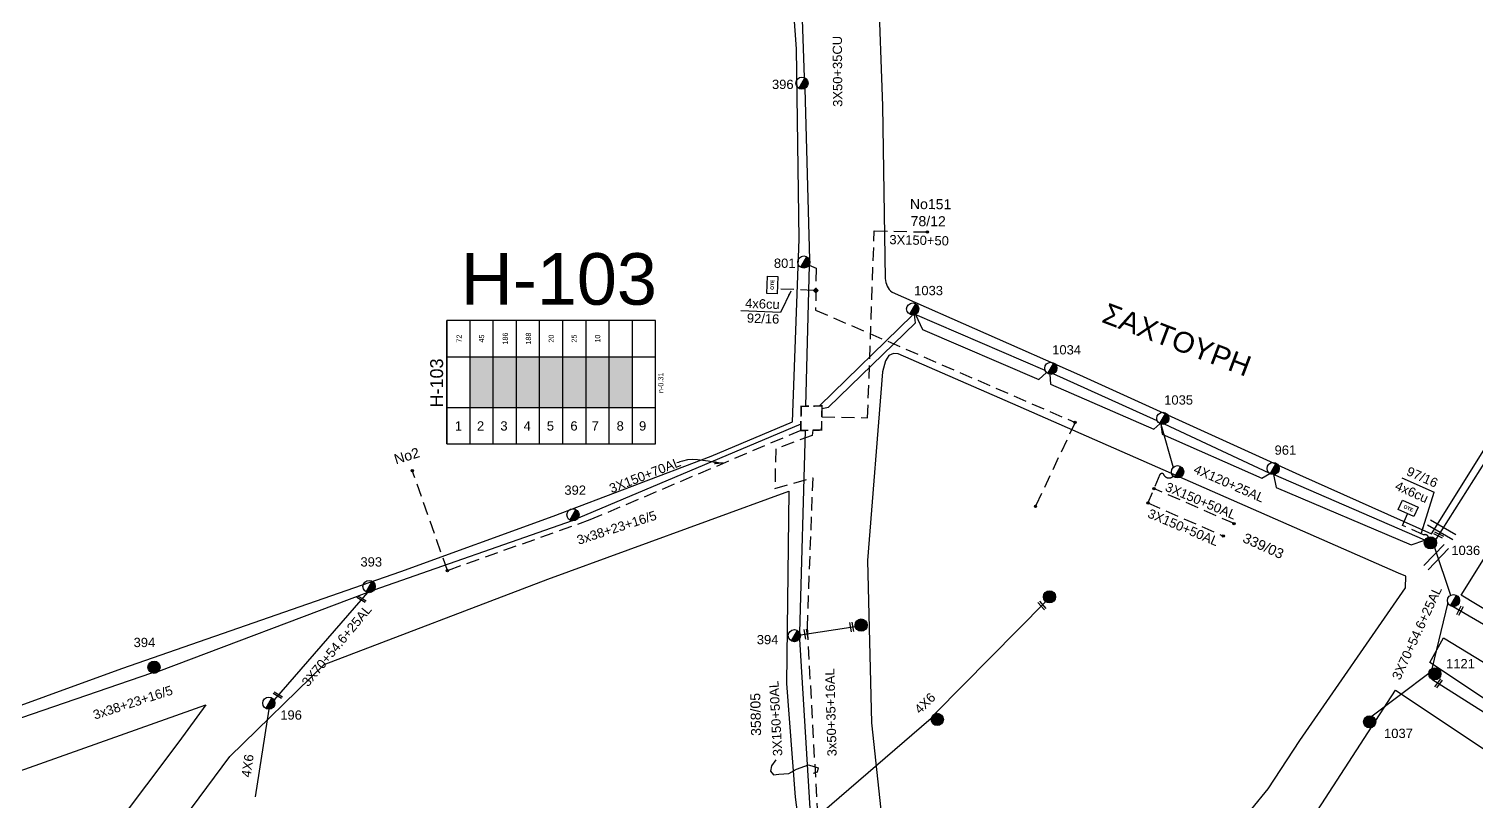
# Model space of a CAD drawing. Header units: millimetres. Extents: x 1113 to 5794, y 757 to 3537.
# Drawn here: x 2498 to 2778.7, y 995.5 to 1145.2 of the extents above; entities that cross this region are included whole.
import ezdxf
from ezdxf.enums import TextEntityAlignment as Align

# ---------------------------------------------------------------- set-up
doc = ezdxf.new("R2010")
doc.units = ezdxf.units.MM
doc.linetypes.add('DASHED', pattern=[19.05, 12.7, -6.35])
for name, color, linetype in [('Pillar OTE', 7, 'Continuous'), ('Άγνωστα', 7, 'Continuous'), ('Ασφαλειοκιβώτια Χ.Τ 9 αναχωρήσεων', 7, 'Continuous'), ('Γυμνά εναέρια ΧΤ (3Φ)   3x50+35CU', 7, 'Continuous'), ('Επιγραφές - Σχήματα', 7, 'Continuous'), ('Καλώδια ΧΤ   3x150+50AL', 7, 'DASHED'), ('Μηχανική τομή', 7, 'Continuous'), ('Στύλος Ξύλινος', 7, 'Continuous'), ('Στύλος Ξύλινος @ 1', 7, 'Continuous'), ('Στύλος ΦΜ', 7, 'Continuous'), ('Στύλος ΦΜ @ 1', 7, 'Continuous'), ('Συνδέσεις', 7, 'Continuous'), ('Συνεστραμμένα ΧΤ   3x70+54.6+25 AL', 7, 'SYN_LINE'), ('Συνεστραμμένα ΧΤ   4x120+25 AL', 7, 'SYN_LINE'), ('Τομή', 7, 'Continuous'), ('Υπόβαθρο ΔΕΗ', 7, 'Continuous'), ('Υπόγεια καλώδια Δικτύου ΧΤ και Παρ. ΧΤ - 3X150+70 AL', 7, 'DASHED'), ('Υπόγεια καλώδια Παροχών ΧΤ   4x50AL', 7, 'DASHED'), ('Υπόγεια καλώδια Παροχών ΧΤ   4x6', 7, 'DASHED')]:
    doc.layers.add(name, color=color, linetype=linetype)
doc.styles.get("Standard").update_dxf_attribs({"font": 'arial.ttf'})
doc.linetypes.add('SYN_LINE', pattern='A,0.5,-0.0001,["/\\/\\/\\/",Standard,S=0.1,R=0,X=0,Y=-0.05],-0.25', length=0.7501)
doc.dimstyles.new('ISO-25', dxfattribs={"dimtxt": 2.5, "dimasz": 1.8, "dimexe": 1.25, "dimexo": 0.625, "dimtad": 1, "dimtxsty": 'Standard', "dimcen": 1.8, "dimadec": 0, "dimazin": 0, "dimtfac": 1, "dimtmove": 0, "dimatfit": 3, "dimfxl": 1.25, "dimarcsym": 0})

# ---------------------------------------------------------------- blocks, each defined once
blk = doc.blocks.new('ΥΠΑΡΧΩΝ ΤΣΙΜΕΝΤΕΝΙΟΣ ΣΤΥΛΟΣ')
at = {"layer": 'Στύλος ΦΜ'}
blk.add_hatch(color=7, dxfattribs=at).paths.add_polyline_path([(-1.29, -2.28, 0.574793), (2.62, 0, 0.268822), (1.3, 2.27)])
at = {"layer": 'Στύλος ΦΜ', "color": 7}
blk.add_line((-1.29, -2.28), (1.3, 2.27), dxfattribs=at)
blk.add_circle((0, 0), 2.62, dxfattribs=at)
at = {"layer": 'Στύλος ΦΜ', "flags": 4}
for tag, p in [('ΤΥΠΟΣ', (-4.91, 3.03)), ('ΑΡΙΘΜΟΣ', (-4.68, 8.05))]:
    blk.add_attdef(tag, p, '', height=4, dxfattribs=at)
blk = doc.blocks.new('ΥΠΑΡΧΩΝ ΞΥΛΙΝΟΣ ΣΤΥΛΟΣ')
at = {"layer": 'Στύλος Ξύλινος'}
h = blk.add_hatch(color=7, dxfattribs=at)
h.paths.add_polyline_path([(-2.62, 0, 0.270008), (-1.29, -2.28), (1.3, 2.27, 0.576266)])
h.paths.add_polyline_path([(-1.29, -2.28, 0.574793), (2.62, 0, 0.268822), (1.3, 2.27)])
at = {"layer": 'Στύλος Ξύλινος', "color": 7}
blk.add_line((-1.29, -2.28), (1.3, 2.27), dxfattribs=at)
blk.add_circle((0, 0), 2.62, dxfattribs=at)
at = {"layer": 'Στύλος Ξύλινος', "flags": 4}
for tag, p in [('ΑΡΙΘΜΟΣ', (-4.91, 8.6)), ('ΤΥΠΟΣ', (-4.85, 3.39))]:
    blk.add_attdef(tag, p, '', height=4, dxfattribs=at)
blk = doc.blocks.new('ΑΣΦΑΛΕΙΟΚΙΒΩΤΙΟ ΥΠΟΣΤΑΘΜΟΥ 9 ΑΝΑΧΩΡΗΣΕΩΝ')
at = {"layer": 'Ασφαλειοκιβώτια Χ.Τ 9 αναχωρήσεων', "ltscale": 40}
for p, q in [((-23.8, 40.36), (24.02, 40.36)), ((-9.72, 40.36), (-9.72, -40.64)), ((9.94, 40.36), (9.94, -40.64)), ((-23.8, 31.36), (24.02, 31.36)), ((-23.8, 22.36), (24.02, 22.36)), ((-23.8, 13.36), (24.02, 13.36)), ((-23.8, 4.36), (24.02, 4.36)), ((-23.8, -4.64), (24.02, -4.64)), ((-23.8, -13.64), (24.02, -13.64)), ((-23.8, -22.64), (24.02, -22.64)), ((-23.8, -31.64), (24.02, -31.64))]:
    blk.add_line(p, q, dxfattribs=at)
at = {"layer": 'Ασφαλειοκιβώτια Χ.Τ 9 αναχωρήσεων'}
blk.add_lwpolyline([(-23.8, -40.64), (24.02, -40.64), (24.02, 40.36), (-23.8, 40.36)], close=True, dxfattribs=at)
for s, p in [('1', (-18.61, 37.24)), ('2', (-18.61, 28.67)), ('3', (-18.61, 19.6)), ('4', (-18.61, 10.58)), ('5', (-18.61, 1.57)), ('6', (-18.61, -7.57)), ('7', (-18.61, -15.81)), ('8', (-18.61, -25.5)), ('9', (-18.61, -34.19))]:
    blk.add_text(s, height=3.6, rotation=270, dxfattribs=at).set_placement(p)
at = {"layer": 'Ασφαλειοκιβώτια Χ.Τ 9 αναχωρήσεων', "ltscale": 40}
for tag, height, p in [('ΟΝΟΜΑ', 5, (-0.16, 44.31)), ('ΚΕΙΜΕΝΟ 1', 2, (17.06, 35.59)), ('ΚΕΙΜΕΝΟ 2', 2, (17.06, 26.88)), ('ΚΕΙΜΕΝΟ 3', 2, (17.06, 17.69)), ('ΚΕΙΜΕΝΟ 4', 2, (17.06, 8.71)), ('ΚΕΙΜΕΝΟ 5', 2, (17.06, -0.13)), ('ΚΕΙΜΕΝΟ 6', 2, (17.06, -9.05)), ('ΚΕΙΜΕΝΟ 7', 2, (17.06, -18.13)), ('ΚΕΙΜΕΝΟ 8', 2, (17.06, -26.85)), ('ΚΕΙΜΕΝΟ 9', 2, (17.06, -35.99)), ('ΣΧ', 2, (-0.1, -42.64))]:
    blk.add_attdef(tag, text='', height=height, dxfattribs=at).set_placement(p, align=Align.MIDDLE_CENTER)
blk = doc.blocks.new('ΜΗΧΑΝΙΚΗ ΤΟΜΗ')
at = {"layer": 'Μηχανική τομή', "ltscale": 40}
for p, q in [((-1.89, 0.78), (1.89, 0.78)), ((1.89, 0), (-1.89, 0))]:
    blk.add_line(p, q, dxfattribs=at)
blk = doc.blocks.new('ΤΟΜΗ')
at = {"layer": 'Τομή', "ltscale": 40}
for p, q in [((-5.68, 0), (5.68, 0)), ((5.68, -2.33), (-5.68, -2.33))]:
    blk.add_line(p, q, dxfattribs=at)
blk = doc.blocks.new('_ΣΥΝΔΕΣΗ')
at = {"layer": 'Συνδέσεις', "linetype": 'SYN_LINE', "ltscale": 40}
blk.add_hatch(color=256, dxfattribs=at).paths.add_polyline_path([(0.5, -0.01, 1), (-0.5, -0.01, 1)])
at = {"layer": 'Συνδέσεις'}
blk.add_circle((0, -0.01), 0.5, dxfattribs=at)
blk = doc.blocks.new('PILLAR ΟΤΕ')
at = {"layer": 'Pillar OTE', "ltscale": 40}
blk.add_lwpolyline([(-3.31, 2.02), (3.39, 2.02), (3.39, -1.99), (-3.31, -1.99)], close=True, dxfattribs=at)
at = {"layer": 'Pillar OTE', "insert": (-1.81, 0.71), "char_height": 1.3575, "width": 109.961, "attachment_point": 1}
blk.add_mtext('{\\fArial|b1|i0|c161|p34;OTE}', dxfattribs=at)
blk = doc.blocks.new('TSONTA XT1')
at = {"ltscale": 40}
h = blk.add_hatch(color=256, dxfattribs=at)
h.dxf.hatch_style = 1
h.paths.add_polyline_path([(595.96, 2487.66), (597.07, 2488.77), (595.96, 2489.87), (594.85, 2488.77)])
blk.add_lwpolyline([(594.85, 2488.77), (595.96, 2489.87), (597.07, 2488.77), (595.96, 2487.66)], close=True, dxfattribs=at)

msp = doc.modelspace()

# ---------------------------------------------------------------- hatches: boundary and pattern name
at = {"layer": 'Ασφαλειοκιβώτια Χ.Τ 9 αναχωρήσεων', "lineweight": -3}
for color, points in [(1, [(2588.08, 1071.77), (2588.08, 1081.6), (2583.58, 1081.6), (2583.58, 1071.77)]), (5, [(2592.58, 1071.77), (2592.58, 1081.6), (2588.08, 1081.6), (2588.08, 1071.77)]), (2, [(2597.08, 1071.77), (2597.08, 1081.6), (2592.58, 1081.6), (2592.58, 1071.77)]), (30, [(2601.58, 1071.77), (2601.58, 1081.6), (2597.08, 1081.6), (2597.08, 1071.77)]), (133, [(2606.08, 1071.77), (2606.08, 1081.6), (2601.58, 1081.6), (2601.58, 1071.77)]), (27, [(2610.58, 1071.77), (2610.58, 1081.6), (2606.08, 1081.6), (2606.08, 1071.77)]), (6, [(2615.08, 1071.77), (2615.08, 1081.6), (2610.58, 1081.6), (2610.58, 1071.77)])]:
    msp.add_hatch(color=color, dxfattribs=at).paths.add_polyline_path(points)

# ---------------------------------------------------------------- linework, layer by layer
at = {"layer": 'Άγνωστα', "color": 27, "linetype": 'DASHED', "lineweight": -3, "ltscale": 0.2}
msp.add_lwpolyline([(2649.35, 1099.41), (2650.71, 1098.8), (2650.6, 1090.69), (2700.92, 1068.91), (2693.25, 1052.63)], dxfattribs=at)
at = {"layer": 'Άγνωστα', "color": 133, "lineweight": -3, "elevation": 0.3}
msp.add_lwpolyline([(2647.75, 1068.54), (2604.55, 1050.37)], dxfattribs=at)
at = {"layer": 'Άγνωστα', "color": 5, "linetype": 'Continuous', "lineweight": -3, "ltscale": 20, "elevation": 0.3}
msp.add_lwpolyline([(2648.61, 1067.35), (2647.5, 1028.14)], dxfattribs=at)
at = {"layer": 'Άγνωστα', "color": 133, "lineweight": -3}
for points in [[(2603.36, 1049.81), (2564.94, 1036.36)], [(2523.22, 1020.7), (2563.65, 1035.94)], [(2481.71, 1006.6), (2521.89, 1020.33)]]:
    msp.add_lwpolyline(points, dxfattribs=at)
at = {"layer": 'Άγνωστα', "color": 5, "linetype": 'SYN_LINE', "lineweight": -3, "ltscale": 20}
for points in [[(2673.71, 1012.39), (2695.23, 1034.16)], [(2650.03, 991.73), (2673.04, 1011.54)]]:
    msp.add_lwpolyline(points, dxfattribs=at)
at = {"layer": 'Άγνωστα', "color": 5, "linetype": 'SYN_LINE', "lineweight": -3, "ltscale": 10}
msp.add_lwpolyline([(2647.65, 1027.7), (2658.28, 1029.33)], dxfattribs=at)
at = {"layer": 'Άγνωστα', "color": 5, "linetype": 'Continuous', "lineweight": -3, "ltscale": 20}
msp.add_lwpolyline([(2647.46, 1026.89), (2649.53, 992.99)], dxfattribs=at)
at = {"layer": 'Άγνωστα', "color": 133, "linetype": 'SYN_LINE', "lineweight": -3, "ltscale": 20}
msp.add_lwpolyline([(2544.57, 1013.3), (2541.92, 996.29)], dxfattribs=at)
at = {"layer": 'Γυμνά εναέρια ΧΤ (3Φ)   3x50+35CU', "color": 27, "lineweight": -3}
for points in [[(2647.31, 1167.66), (2648.38, 1135.79)], [(2648.54, 1133.66), (2649.43, 1100.43)], [(2649.35, 1099.41), (2648.63, 1072.03)]]:
    msp.add_lwpolyline(points, dxfattribs=at)
at = {"layer": 'Γυμνά εναέρια ΧΤ (3Φ)   3x50+35CU', "color": 85, "lineweight": -3}
msp.add_lwpolyline([(2774.27, 1033.18), (2802.44, 1016.82)], dxfattribs=at)
at = {"layer": 'Επιγραφές - Σχήματα', "lineweight": -3, "elevation": 0.3}
msp.add_lwpolyline([(2649.34, 1072.05, 0.3, 0.3, 0), (2647.81, 1072.01, 0.3, 0.3, 0), (2647.78, 1070.03, 0, 0, 0)], format="xyseb", dxfattribs=at)
at = {"layer": 'Επιγραφές - Σχήματα', "lineweight": -3, "const_width": 0.3, "elevation": 0.3}
for points in [[(2651.81, 1069.98), (2651.85, 1072.11), (2650.17, 1072.07)], [(2647.76, 1069.2), (2647.73, 1067.33), (2649.22, 1067.37)], [(2650.05, 1067.39), (2651.76, 1067.43), (2651.79, 1069.16)]]:
    msp.add_lwpolyline(points, dxfattribs=at)
at = {"layer": 'Επιγραφές - Σχήματα', "lineweight": -3}
msp.add_lwpolyline([(2642.88, 1003.45), (2642.05, 1002.29), (2641.87, 1001.26), (2642.45, 1000.6), (2643.48, 1000.7), (2645.42, 1000.8), (2646.93, 1001.66), (2649.24, 1002.54), (2651.1, 1001.96), (2650.9, 1001.08), (2650.14, 1000.83)], dxfattribs=at)
at = {"layer": 'Καλώδια ΧΤ   3x150+50AL', "color": 1, "lineweight": -3, "ltscale": 0.2, "elevation": 0.3}
msp.add_lwpolyline([(2651.81, 1069.98), (2660.69, 1069.8), (2661.98, 1106.02), (2672.28, 1105.84)], dxfattribs=at)
at = {"layer": 'Καλώδια ΧΤ   3x150+50AL', "color": 6, "lineweight": -3, "ltscale": 0.2, "elevation": 0.3}
msp.add_lwpolyline([(2650.05, 1067.39), (2649.95, 1066.38), (2642.88, 1063.76), (2642.7, 1056.1), (2650.04, 1058.19), (2648.95, 1029.29), (2650.9, 994.04), (2653.52, 978.35), (2656.15, 957.36), (2661.03, 929.81), (2662.61, 918.86), (2672.59, 880.36), (2676.88, 864.03), (2659.66, 861.19)], dxfattribs=at)
at = {"layer": 'Καλώδια ΧΤ   3x150+50AL', "color": 2, "lineweight": -3, "ltscale": 0.2}
msp.add_lwpolyline([(2719.99, 1058.5, -0.56804), (2718.07, 1058.89, 0.426341), (2717.37, 1058.79), (2715.05, 1053.3), (2729.67, 1046.88)], format="xyb", dxfattribs=at)
msp.add_lwpolyline([(2731.77, 1049.28), (2716.23, 1056.08)], dxfattribs=at)
at = {"layer": 'Συνεστραμμένα ΧΤ   3x70+54.6+25 AL', "color": 133, "lineweight": -3, "ltscale": 20}
for points in [[(2783.14, 1065.54), (2770.86, 1046.14)], [(2563.7, 1035.93), (2545.57, 1015.11)]]:
    msp.add_lwpolyline(points, dxfattribs=at)
at = {"layer": 'Συνεστραμμένα ΧΤ   3x70+54.6+25 AL', "color": 85, "lineweight": -3, "ltscale": 10}
for points in [[(2770.61, 1044.65), (2773.74, 1035.38)], [(2773.2, 1033.98), (2770.1, 1021.15)], [(2769.53, 1020.23), (2758.53, 1011.92)]]:
    msp.add_lwpolyline(points, dxfattribs=at)
at = {"layer": 'Συνεστραμμένα ΧΤ   3x70+54.6+25 AL', "color": 85, "lineweight": -3, "ltscale": 20}
msp.add_lwpolyline([(2770.15, 1019.1), (2794.4, 1003.75)], dxfattribs=at)
at = {"layer": 'Συνεστραμμένα ΧΤ   4x120+25 AL', "color": 2, "lineweight": -3, "ltscale": 20}
for points in [[(2669.42, 1089.72), (2651.33, 1072.09)], [(2695.12, 1078.95), (2669.94, 1089.83)], [(2669.98, 1089.85), (2671.33, 1086.95), (2693.9, 1077.2), (2695.37, 1078.57)], [(2696.04, 1078.24), (2696.18, 1076.35), (2716.2, 1067.58), (2717.34, 1068.66)], [(2716.86, 1069.18), (2696.69, 1078.33)], [(2717.56, 1068.57), (2717.8, 1066.6), (2737.12, 1058.07), (2738.7, 1058.97)], [(2738.56, 1059.08), (2718.28, 1068.56)], [(2768.78, 1046.06), (2739.39, 1058.78)], [(2739.39, 1058.78), (2739.9, 1056.27), (2766.13, 1045.16), (2768.78, 1046.06)]]:
    msp.add_lwpolyline(points, dxfattribs=at)
at = {"layer": 'Συνεστραμμένα ΧΤ   4x120+25 AL', "color": 2, "lineweight": -3, "ltscale": 20, "elevation": 0.3}
msp.add_lwpolyline([(2651.84, 1071.6), (2653.12, 1071.86), (2669.96, 1088.18), (2669.76, 1089.76)], dxfattribs=at)
at = {"layer": 'Συνεστραμμένα ΧΤ   4x120+25 AL', "color": 2, "lineweight": -3, "ltscale": 10}
msp.add_lwpolyline([(2717.56, 1068.57), (2719.98, 1060.18)], dxfattribs=at)
at = {"layer": 'Υπόβαθρο ΔΕΗ', "lineweight": -3}
for points in [[(2472.5, 1005.38), (2516.08, 1021.18), (2570.13, 1040), (2599.71, 1050.75), (2630.34, 1062.36), (2646.15, 1069.04), (2647.43, 1104.42), (2646.88, 1141.31), (2644.4, 1176.09), (2641.93, 1196.93), (2619.29, 1203.05), (2595.19, 1207.5), (2575.92, 1209.24), (2560.75, 1213.27), (2548.97, 1221.11), (2525.51, 1242.02), (2493.82, 1274.25)], [(2978.62, 963.72), (2933.27, 914.05), (2871.31, 955.5), (2824.08, 986.22), (2769.72, 1022.34), (2772.4, 1027.16), (2825.38, 994.88), (2875.36, 965.67), (2918.16, 938.98), (2922.31, 945.33), (2872.04, 977.55), (2807.02, 1016.54), (2775.78, 1035.43), (2788.79, 1056.13), (2843.18, 1025.15), (2899.07, 993.41), (2930.95, 975.47), (2934.76, 982.1), (2899.2, 1002.04), (2935.19, 1058.69), (2968.1, 1112.99), (2986.63, 1100.69)], [(2643.77, 1090.24), (2636.08, 1090.55)], [(2671.49, 930.22), (2715.27, 978.68), (2721.46, 983.82), (2732.01, 990.09), (2738.4, 997.85), (2744.51, 1007.22), (2764.98, 1036.81), (2765.09, 1039.08), (2763.66, 1039.65), (2689.9, 1072.04), (2666.61, 1082.23), (2665.74, 1082.29), (2664.83, 1081.85), (2664.15, 1080.85), (2663.59, 1078.71), (2660.66, 1042.12), (2661.44, 1010.64), (2665, 977.51), (2667.81, 953.29), (2671.49, 930.22)], [(2764.32, 1058.15), (2770.56, 1055.38)], [(2374.07, 773.12), (2399.77, 811.75), (2430.48, 857.36), (2461.38, 901.83), (2495.13, 948.46), (2518.98, 979.82), (2537, 1004.16), (2555.29, 1021.99), (2598.69, 1038.48), (2645.38, 1055.6), (2644.97, 1018.26), (2646.64, 996.22), (2650.85, 963.92), (2655.83, 934.29), (2659.39, 916.4), (2623.15, 876.56), (2591.55, 842), (2559.5, 871.06)], [(2724.37, 886.27), (2687, 865.26), (2674.6, 914.97), (2674.83, 916.72), (2675.69, 918.44), (2722.29, 970.3), (2728.12, 975.53), (2736.01, 980.21), (2742.16, 984.96), (2747.95, 993.67), (2763.07, 1016.99), (2806.67, 987.96), (2779.55, 945.06)], [(2308.74, 771.98), (2374.76, 854.13), (2400.14, 896.19), (2445.18, 973.01), (2453.13, 986.03), (2532.31, 1014.12), (2527.11, 1006.95), (2495.34, 964.74), (2462.37, 920.49), (2440.01, 888.35), (2417.2, 854.58), (2385.64, 809.68), (2360.88, 773.18)]]:
    msp.add_lwpolyline(points, dxfattribs=at)
msp.add_lwpolyline([(2770.08, 1047.3), (2786.98, 1074.38), (2804.28, 1101.09), (2827.56, 1137.12), (2858.1, 1184.5), (2815.47, 1214.35, -0.466945), (2815.8, 1224.91), (2841.27, 1241.98), (2805.24, 1243.59), (2757.43, 1247.82), (2713.14, 1251.62), (2673.38, 1255.09), (2654.02, 1256.58), (2656.12, 1218.39), (2660.65, 1180.2), (2662.74, 1153.6), (2663.56, 1130.31), (2664.11, 1096.83, 0.22479), (2665.44, 1094.14), (2701.77, 1078.16), (2744.46, 1058.73), (2770.08, 1047.3)], format="xyb", dxfattribs=at)
at = {"layer": 'Υπόγεια καλώδια Δικτύου ΧΤ και Παρ. ΧΤ - 3X150+70 AL', "color": 30, "lineweight": -3, "ltscale": 0.2, "elevation": 0.3}
msp.add_lwpolyline([(2647.73, 1067.33), (2606.84, 1049.99), (2579.19, 1040.18), (2572.39, 1059.58)], dxfattribs=at)
at = {"layer": 'Υπόγεια καλώδια Παροχών ΧΤ   4x6', "color": 27, "linetype": 'DASHED', "lineweight": -3, "ltscale": 0.2}
msp.add_lwpolyline([(2650.2, 1094.49), (2643.14, 1094.79)], dxfattribs=at)
at = {"layer": 'Υπόγεια καλώδια Παροχών ΧΤ   4x6', "color": 2, "linetype": 'DASHED', "lineweight": -3, "ltscale": 0.2}
msp.add_lwpolyline([(2769.46, 1046.66, 0.45808), (2768.53, 1047.08), (2764.42, 1048.92), (2765.43, 1051.18)], format="xyb", dxfattribs=at)

# ---------------------------------------------------------------- block references
at = {"layer": 'Pillar OTE', "xscale": 0.5, "yscale": 0.5, "zscale": 0.5}
for p, rotation in [((2642.22, 1095.52), 87.99999999999999), ((2765.51, 1052.25), 336)]:
    msp.add_blockref('PILLAR ΟΤΕ', p, dxfattribs=dict(at, rotation=rotation))
at = {"layer": 'Ασφαλειοκιβώτια Χ.Τ 9 αναχωρήσεων', "lineweight": -3, "xscale": 0.5, "yscale": 0.5, "zscale": 0.5, "rotation": 90}
msp.add_blockref('ΑΣΦΑΛΕΙΟΚΙΒΩΤΙΟ ΥΠΟΣΤΑΘΜΟΥ 9 ΑΝΑΧΩΡΗΣΕΩΝ', (2599.26, 1076.63), dxfattribs=at).add_auto_attribs({'ΟΝΟΜΑ': 'Η-103', 'ΣΧ': 'n-0.31', 'ΚΕΙΜΕΝΟ 2': '45', 'ΚΕΙΜΕΝΟ 1': '72', 'ΚΕΙΜΕΝΟ 3': '186', 'ΚΕΙΜΕΝΟ 4': '188', 'ΚΕΙΜΕΝΟ 5': '20', 'ΚΕΙΜΕΝΟ 6': '25', 'ΚΕΙΜΕΝΟ 7': '10'})
at = {"layer": 'Μηχανική τομή', "lineweight": -3}
for p, xscale, yscale, zscale, rotation in [((2771.34, 1046.9), 0.5000000000003518, 0.5000000000003518, 0.5000000000003518, 334.1852982004288), ((2562.42, 1034.47), 0.5000000000002273, 0.5000000000002273, 0.5000000000002273, 329.3104306252642), ((2694.36, 1033.29), 0.5000000000001776, 0.5000000000001776, 0.5000000000001776, 312.3538157848179), ((2775.73, 1032.33), 0.5000000000003039, 0.5000000000003039, 0.5000000000003039, 61.93047947352691), ((2657.41, 1029.2), 0.5000000000001765, 0.5000000000001765, 0.5000000000001765, 279.8551773331704), ((2648.57, 1027.84), 0.5000000000001765, 0.5000000000001765, 0.5000000000001765, 279.8551773331704), ((2771.59, 1018.19), 0.5000000000002871, 0.5000000000002871, 0.5000000000002871, 53.60869337515514), ((2546.23, 1015.87), 0.5000000000002273, 0.5000000000002273, 0.5000000000002273, 329.3104306252642)]:
    msp.add_blockref('ΜΗΧΑΝΙΚΗ ΤΟΜΗ', p, dxfattribs=dict(at, xscale=xscale, yscale=yscale, zscale=zscale, rotation=rotation))
at = {"layer": 'Στύλος Ξύλινος @ 1', "lineweight": -3, "ltscale": 40}
ref = msp.add_blockref('ΥΠΑΡΧΩΝ ΞΥΛΙΝΟΣ ΣΤΥΛΟΣ', (2769.84, 1045.55), dxfattribs=dict(at, xscale=0.4499999999998181, yscale=0.4499999999998181, zscale=0.4499999999998181))
ref.add_attrib('ΤΥΠΟΣ', '1036', (2773.9, 1043.19), dxfattribs={"layer": 'Στύλος Ξύλινος', "height": 1.8, "flags": 4})
at = {"layer": 'Στύλος Ξύλινος @ 1', "lineweight": -3, "ltscale": 40, "xscale": 0.4499999999998181, "yscale": 0.4499999999998181, "zscale": 0.4499999999998181}
for p in [(2695.96, 1035.08), (2659.43, 1029.61), (2674.2, 1011.32)]:
    msp.add_blockref('ΥΠΑΡΧΩΝ ΞΥΛΙΝΟΣ ΣΤΥΛΟΣ', p, dxfattribs=at)
at = {"layer": 'Στύλος Ξύλινος @ 1', "lineweight": -3, "ltscale": 40}
ref = msp.add_blockref('ΥΠΑΡΧΩΝ ΞΥΛΙΝΟΣ ΣΤΥΛΟΣ', (2522.3, 1021.43), dxfattribs=dict(at, xscale=0.4499999999998181, yscale=0.4499999999998181, zscale=0.4499999999998181))
ref.add_attrib('ΤΥΠΟΣ', '394', (2518.33, 1025.34), dxfattribs={"layer": 'Στύλος Ξύλινος', "height": 1.8, "flags": 4})
ref = msp.add_blockref('ΥΠΑΡΧΩΝ ΞΥΛΙΝΟΣ ΣΤΥΛΟΣ', (2770.71, 1020.14), dxfattribs=dict(at, xscale=0.4499999999998181, yscale=0.4499999999998181, zscale=0.4499999999998181))
ref.add_attrib('ΤΥΠΟΣ', '1121', (2772.88, 1021.23), dxfattribs={"layer": 'Στύλος Ξύλινος', "height": 1.8, "flags": 4})
ref = msp.add_blockref('ΥΠΑΡΧΩΝ ΞΥΛΙΝΟΣ ΣΤΥΛΟΣ', (2758.06, 1010.84), dxfattribs=dict(at, xscale=0.4499999999998181, yscale=0.4499999999998181, zscale=0.4499999999998181))
ref.add_attrib('ΤΥΠΟΣ', '1037', (2760.85, 1007.71), dxfattribs={"layer": 'Στύλος Ξύλινος', "height": 1.8, "flags": 4})
at = {"layer": 'Στύλος ΦΜ @ 1', "lineweight": -3, "ltscale": 40}
ref = msp.add_blockref('ΥΠΑΡΧΩΝ ΤΣΙΜΕΝΤΕΝΙΟΣ ΣΤΥΛΟΣ', (2647.96, 1134.68), dxfattribs=dict(at, xscale=0.4499999999998181, yscale=0.4499999999998181, zscale=0.4499999999998181))
ref.add_attrib('ΤΥΠΟΣ', '396', (2642.14, 1133.55), dxfattribs={"layer": 'Στύλος ΦΜ', "height": 1.8, "flags": 4})
ref = msp.add_blockref('ΥΠΑΡΧΩΝ ΤΣΙΜΕΝΤΕΝΙΟΣ ΣΤΥΛΟΣ', (2648.33, 1100), dxfattribs=dict(at, xscale=0.4499999999998181, yscale=0.4499999999998181, zscale=0.4499999999998181))
ref.add_attrib('ΤΥΠΟΣ', '801', (2642.51, 1098.87), dxfattribs={"layer": 'Στύλος ΦΜ', "height": 1.8, "flags": 4})
ref = msp.add_blockref('ΥΠΑΡΧΩΝ ΤΣΙΜΕΝΤΕΝΙΟΣ ΣΤΥΛΟΣ', (2669.44, 1090.9), dxfattribs=dict(at, xscale=0.4499999999998181, yscale=0.4499999999998181, zscale=0.4499999999998181))
ref.add_attrib('ΤΥΠΟΣ', '1033', (2669.72, 1093.57), dxfattribs={"layer": 'Στύλος ΦΜ', "height": 1.8, "flags": 4})
ref = msp.add_blockref('ΥΠΑΡΧΩΝ ΤΣΙΜΕΝΤΕΝΙΟΣ ΣΤΥΛΟΣ', (2696.21, 1079.4), dxfattribs=dict(at, xscale=0.4499999999998181, yscale=0.4499999999998181, zscale=0.4499999999998181))
ref.add_attrib('ΤΥΠΟΣ', '1034', (2696.49, 1082.08), dxfattribs={"layer": 'Στύλος ΦΜ', "height": 1.8, "flags": 4})
ref = msp.add_blockref('ΥΠΑΡΧΩΝ ΤΣΙΜΕΝΤΕΝΙΟΣ ΣΤΥΛΟΣ', (2717.93, 1069.69), dxfattribs=dict(at, xscale=0.4499999999998181, yscale=0.4499999999998181, zscale=0.4499999999998181))
ref.add_attrib('ΤΥΠΟΣ', '1035', (2718.21, 1072.36), dxfattribs={"layer": 'Στύλος ΦΜ', "height": 1.8, "flags": 4})
ref = msp.add_blockref('ΥΠΑΡΧΩΝ ΤΣΙΜΕΝΤΕΝΙΟΣ ΣΤΥΛΟΣ', (2739.34, 1059.96), dxfattribs=dict(at, xscale=0.4499999999998181, yscale=0.4499999999998181, zscale=0.4499999999998181))
ref.add_attrib('ΤΥΠΟΣ', '961', (2739.62, 1062.64), dxfattribs={"layer": 'Στύλος ΦΜ', "height": 1.8, "flags": 4})
at = {"layer": 'Στύλος ΦΜ @ 1', "lineweight": -3, "ltscale": 40, "xscale": 0.4499999999998181, "yscale": 0.4499999999998181, "zscale": 0.4499999999998181}
for p in [(2720.81, 1059.34), (2774.32, 1034.35)]:
    msp.add_blockref('ΥΠΑΡΧΩΝ ΤΣΙΜΕΝΤΕΝΙΟΣ ΣΤΥΛΟΣ', p, dxfattribs=at)
at = {"layer": 'Στύλος ΦΜ @ 1', "lineweight": -3, "ltscale": 40}
ref = msp.add_blockref('ΥΠΑΡΧΩΝ ΤΣΙΜΕΝΤΕΝΙΟΣ ΣΤΥΛΟΣ', (2603.54, 1050.98), dxfattribs=dict(at, xscale=0.4499999999998181, yscale=0.4499999999998181, zscale=0.4499999999998181))
ref.add_attrib('ΤΥΠΟΣ', '392', (2601.88, 1054.87), dxfattribs={"layer": 'Στύλος ΦΜ', "height": 1.8, "flags": 4})
ref = msp.add_blockref('ΥΠΑΡΧΩΝ ΤΣΙΜΕΝΤΕΝΙΟΣ ΣΤΥΛΟΣ', (2564, 1037.07), dxfattribs=dict(at, xscale=0.4499999999998181, yscale=0.4499999999998181, zscale=0.4499999999998181))
ref.add_attrib('ΤΥΠΟΣ', '393', (2562.33, 1040.96), dxfattribs={"layer": 'Στύλος ΦΜ', "height": 1.8, "flags": 4})
ref = msp.add_blockref('ΥΠΑΡΧΩΝ ΤΣΙΜΕΝΤΕΝΙΟΣ ΣΤΥΛΟΣ', (2646.48, 1027.55), dxfattribs=dict(at, xscale=0.4499999999998181, yscale=0.4499999999998181, zscale=0.4499999999998181))
ref.add_attrib('ΤΥΠΟΣ', '394', (2639.2, 1025.89), dxfattribs={"layer": 'Στύλος ΦΜ', "height": 1.8, "flags": 4})
ref = msp.add_blockref('ΥΠΑΡΧΩΝ ΤΣΙΜΕΝΤΕΝΙΟΣ ΣΤΥΛΟΣ', (2544.57, 1014.48), dxfattribs=dict(at, xscale=0.4499999999998181, yscale=0.4499999999998181, zscale=0.4499999999998181))
ref.add_attrib('ΤΥΠΟΣ', '196', (2546.78, 1011.27), dxfattribs={"layer": 'Στύλος ΦΜ', "height": 1.8, "flags": 4})
at = {"layer": 'Συνδέσεις', "lineweight": -3, "xscale": 0.4499999999998181, "yscale": 0.4499999999998181, "zscale": 0.4499999999998181}
for p in [(2672.28, 1105.84, 0.3), (2700.92, 1068.91), (2572.39, 1059.58, 0.3), (2716.23, 1056.08), (2693.25, 1052.63), (2715.05, 1053.3), (2729.67, 1046.88), (2731.77, 1049.28), (2579.19, 1040.18, 0.3)]:
    msp.add_blockref('_ΣΥΝΔΕΣΗ', p, dxfattribs=at)
at = {"layer": 'Συνδέσεις', "xscale": 0.3983958887039377, "yscale": 0.3983958887039377, "zscale": 0.3983958887039377}
msp.add_blockref('TSONTA XT1', (2413.22, 102.97), dxfattribs=at)
at = {"layer": 'Τομή', "lineweight": -3}
for p, xscale, yscale, zscale, rotation in [((2771.76, 1047.57), 0.4999999999999916, 0.4999999999999916, 0.4999999999999916, 149.8318699013048), ((2771.37, 1042.39), 0.4999999999998924, 0.4999999999998924, 0.4999999999998924, 226.4654945635425)]:
    msp.add_blockref('ΤΟΜΗ', p, dxfattribs=dict(at, xscale=xscale, yscale=yscale, zscale=zscale, rotation=rotation))

# ---------------------------------------------------------------- texts
at = {"layer": 'Γυμνά εναέρια ΧΤ (3Φ)   3x50+35CU', "color": 7, "lineweight": -3, "insert": (2654, 1130.08), "char_height": 1.8, "width": 168.3718, "attachment_point": 1, "rotation": 90.3863}
msp.add_mtext('3X50+35CU', dxfattribs=at)
at = {"layer": 'Επιγραφές - Σχήματα', "color": 7, "lineweight": -3, "insert": (2581.79, 1101.72), "char_height": 10, "width": 168.3718, "attachment_point": 1}
msp.add_mtext('Η-103', dxfattribs=at)
at = {"layer": 'Επιγραφές - Σχήματα', "color": 7, "lineweight": -3, "width": 168.3718, "attachment_point": 1}
for s, insert, char_height, rotation in [('ΣΑΧΤΟΥΡΗ', (2707.29, 1092.17), 4, 339.219), ('3x38+23+16/5', (2604.1, 1046.88), 1.8, 17.9587), ('3x50+35+16AL', (2652.89, 1004.13), 1.8, 91.5252), ('3x38+23+16/5', (2510.26, 1012.98), 1.8, 17.9587), ('4X6', (2539.22, 1000.25), 1.8, 81.6704)]:
    msp.add_mtext(s, dxfattribs=dict(at, insert=insert, char_height=char_height, rotation=rotation))
at = {"layer": 'Καλώδια ΧΤ   3x150+50AL', "color": 7, "lineweight": -3, "char_height": 1.8, "width": 168.3718, "attachment_point": 1}
for s, insert, rotation in [('{\\H1.083x;\\C256;No151}', (2668.9, 1112.22), 359.7629), ('{\\H1.083x;\\C256;78/12}', (2669.04, 1108.91), 359.7629), ('3X150+50', (2664.94, 1105.26), 358.7188), ('{\\H1.083x;\\C256;No2}', (2568.64, 1062.62), 17.1387), ('3X150+50AL', (2718.94, 1057.38), 337.0808), ('3X150+50AL', (2715.54, 1052.22), 337.0808), ('{\\H1.083x;\\C256;339/03}', (2734.05, 1047.56), 335.8252), ('{\\H1.083x;\\C256;358/05}', (2638.09, 1008.1), 91.2318), ('3X150+50AL', (2642.36, 1004.16), 93.0409)]:
    msp.add_mtext(s, dxfattribs=dict(at, insert=insert, rotation=rotation))
at = {"layer": 'Συνεστραμμένα ΧΤ   3x70+54.6+25 AL', "color": 7, "lineweight": -3, "char_height": 1.8, "width": 168.3718, "attachment_point": 1}
for insert, rotation in [((2762.3, 1019.56), 65.2834), ((2550.77, 1018.66), 50.3295)]:
    msp.add_mtext('3X70+54.6+25AL', dxfattribs=dict(at, insert=insert, rotation=rotation))
at = {"layer": 'Συνεστραμμένα ΧΤ   4x120+25 AL', "color": 7, "lineweight": -3, "insert": (2724.47, 1060.82), "char_height": 1.8, "width": 168.3718, "attachment_point": 1, "rotation": 336.4578}
msp.add_mtext('4X120+25AL', dxfattribs=at)
at = {"layer": 'Υπόγεια καλώδια Δικτύου ΧΤ και Παρ. ΧΤ - 3X150+70 AL', "color": 7, "lineweight": -3, "insert": (2610.36, 1056.84), "char_height": 1.8, "width": 168.3718, "attachment_point": 1, "rotation": 21.4291}
msp.add_mtext('3X150+70AL', dxfattribs=at)
at = {"layer": 'Υπόγεια καλώδια Παροχών ΧΤ   4x50AL', "color": 7, "ltscale": 0.2, "char_height": 1.8, "attachment_point": 1}
for s, insert, rotation in [('4x6cu', (2636.97, 1092.91), 358), ('92/16', (2637.31, 1090.06), 358), ('97/16', (2765.76, 1060.41), 336), ('4x6cu', (2763.54, 1057.6), 336)]:
    msp.add_mtext_dynamic_manual_height_columns(s, width=1.8, gutter_width=12.5, heights=[0.118], dxfattribs=dict(at, insert=insert, rotation=rotation))
at = {"layer": 'Υπόγεια καλώδια Παροχών ΧΤ   4x6', "color": 7, "lineweight": -3, "insert": (2669.58, 1013.53), "char_height": 1.8, "width": 168.3718, "attachment_point": 1, "rotation": 44.5418}
msp.add_mtext('4X6', dxfattribs=at)

# ---------------------------------------------------------------- leaders
at = {"layer": 'Επιγραφές - Σχήματα', "ltscale": 40}
for points in [[(2645.79, 1094.38), (2643.77, 1090.24)], [(2768.1, 1047.51), (2770.56, 1055.38)]]:
    msp.add_leader(points, dimstyle='ISO-25', override={"dimasz": 1, "dimtad": 0}, dxfattribs=at)
at = {"layer": 'Επιγραφές - Σχήματα', "lineweight": -3, "path_type": 1}
msp.add_leader([(2632.76, 1060.98, 0.3), (2624.8, 1061.42, 0.3), (2623.71, 1061.04, 0.3)], dimstyle='ISO-25', override={"dimgap": 0.625, "dimtad": 0}, dxfattribs=at)

doc.saveas('drawing.dxf')
